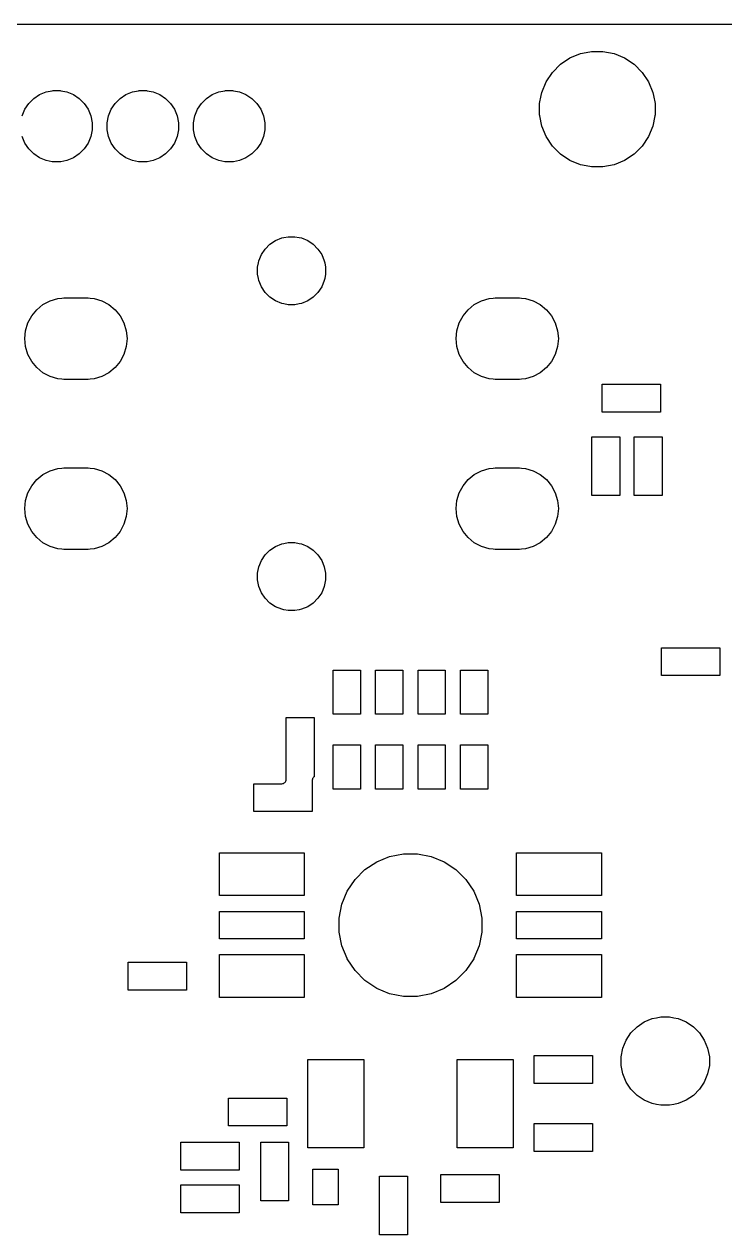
# Model space of a CAD drawing. Extents: x 4.8 to 7.87, y -6.14 to -3.94.
# Drawn here: x 5.635 to 6.447, y -5.339 to -3.937 of the extents above; entities that cross this region are included whole.
import ezdxf

# ---------------------------------------------------------------- set-up
doc = ezdxf.new("R2010")
doc.units = 0
doc.header["$MEASUREMENT"] = 0
doc.layers.add('BLACK', color=7, linetype='CONTINUOUS')

msp = doc.modelspace()

# ---------------------------------------------------------------- linework, layer by layer
at = {"layer": 'BLACK', "linetype": 'CONTINUOUS'}
for p, q in [((4.80315, -3.93701), (7.08661, -3.93701)), ((6.25655, -3.98345), (6.26751, -3.97612)), ((6.26751, -3.97612), (6.27969, -3.97108)), ((6.27969, -3.97108), (6.28616, -3.96979)), ((6.28616, -3.96979), (6.29262, -3.9685)), ((6.29262, -3.9685), (6.3058, -3.9685)), ((6.3058, -3.9685), (6.31227, -3.96979)), ((6.31227, -3.96979), (6.31874, -3.97108)), ((6.31874, -3.97108), (6.33092, -3.97612)), ((6.33092, -3.97612), (6.34188, -3.98345)), ((6.2399, -4.00373), (6.24723, -3.99277)), ((6.24723, -3.99277), (6.25655, -3.98345)), ((6.34188, -3.98345), (6.3512, -3.99277)), ((6.3512, -3.99277), (6.35852, -4.00373)), ((6.23486, -4.01591), (6.2399, -4.00373)), ((6.35852, -4.00373), (6.36357, -4.01591)), ((5.64033, -4.02877), (5.64609, -4.02301)), ((5.64609, -4.02301), (5.65286, -4.01848)), ((5.65286, -4.01848), (5.66038, -4.01537)), ((5.66038, -4.01537), (5.66737, -4.01398)), ((5.66737, -4.01398), (5.66837, -4.01378)), ((5.66837, -4.01378), (5.67651, -4.01378)), ((5.67651, -4.01378), (5.67751, -4.01398)), ((5.67751, -4.01398), (5.6845, -4.01537)), ((5.6845, -4.01537), (5.69202, -4.01848)), ((5.69202, -4.01848), (5.69879, -4.02301)), ((5.69879, -4.02301), (5.70455, -4.02877)), ((5.74033, -4.02877), (5.74609, -4.02301)), ((5.74609, -4.02301), (5.75286, -4.01848)), ((5.75286, -4.01848), (5.76038, -4.01537)), ((5.76038, -4.01537), (5.76737, -4.01398)), ((5.76737, -4.01398), (5.76837, -4.01378)), ((5.76837, -4.01378), (5.77651, -4.01378)), ((5.77651, -4.01378), (5.77751, -4.01398)), ((5.77751, -4.01398), (5.7845, -4.01537)), ((5.7845, -4.01537), (5.79202, -4.01848)), ((5.79202, -4.01848), (5.79879, -4.02301)), ((5.79879, -4.02301), (5.80455, -4.02877)), ((5.84033, -4.02877), (5.84609, -4.02301)), ((5.84609, -4.02301), (5.85286, -4.01848)), ((5.85286, -4.01848), (5.86038, -4.01537)), ((5.86038, -4.01537), (5.86737, -4.01398)), ((5.86737, -4.01398), (5.86837, -4.01378)), ((5.86837, -4.01378), (5.87651, -4.01378)), ((5.87651, -4.01378), (5.87751, -4.01398)), ((5.87751, -4.01398), (5.8845, -4.01537)), ((5.8845, -4.01537), (5.89202, -4.01848)), ((5.89202, -4.01848), (5.89879, -4.02301)), ((5.89879, -4.02301), (5.90455, -4.02877)), ((6.23228, -4.02884), (6.23414, -4.01949)), ((6.23414, -4.01949), (6.23486, -4.01591)), ((6.36357, -4.01591), (6.36428, -4.01949)), ((6.36428, -4.01949), (6.36614, -4.02884)), ((5.63269, -4.04306), (5.63581, -4.03554)), ((5.63581, -4.03554), (5.64033, -4.02877)), ((5.70455, -4.02877), (5.70907, -4.03554)), ((5.70907, -4.03554), (5.71219, -4.04306)), ((5.73269, -4.04306), (5.73581, -4.03554)), ((5.73581, -4.03554), (5.74033, -4.02877)), ((5.80455, -4.02877), (5.80907, -4.03554)), ((5.80907, -4.03554), (5.81219, -4.04306)), ((5.83269, -4.04306), (5.83581, -4.03554)), ((5.83581, -4.03554), (5.84033, -4.02877)), ((5.90455, -4.02877), (5.90907, -4.03554)), ((5.90907, -4.03554), (5.91219, -4.04306)), ((6.23228, -4.04203), (6.23228, -4.02884)), ((6.36614, -4.02884), (6.36614, -4.04203)), ((5.71219, -4.04306), (5.71378, -4.05105)), ((5.71378, -4.05105), (5.71378, -4.05919)), ((5.7311, -4.05105), (5.73269, -4.04306)), ((5.7311, -4.05919), (5.7311, -4.05105)), ((5.81219, -4.04306), (5.81378, -4.05105)), ((5.81378, -4.05105), (5.81378, -4.05919)), ((5.8311, -4.05105), (5.83269, -4.04306)), ((5.8311, -4.05919), (5.8311, -4.05105)), ((5.91219, -4.04306), (5.91378, -4.05105)), ((5.91378, -4.05105), (5.91378, -4.05919)), ((6.23249, -4.04306), (6.23228, -4.04203)), ((6.23486, -4.05496), (6.23249, -4.04306)), ((6.36594, -4.04306), (6.36357, -4.05496)), ((6.36614, -4.04203), (6.36594, -4.04306)), ((5.71378, -4.05919), (5.71219, -4.06718)), ((5.73269, -4.06718), (5.7311, -4.05919)), ((5.81378, -4.05919), (5.81219, -4.06718)), ((5.83269, -4.06718), (5.8311, -4.05919)), ((5.91378, -4.05919), (5.91219, -4.06718)), ((6.2399, -4.06714), (6.23486, -4.05496)), ((6.36357, -4.05496), (6.35852, -4.06714)), ((5.63581, -4.0747), (5.63269, -4.06718)), ((5.64033, -4.08147), (5.63581, -4.0747)), ((5.70907, -4.0747), (5.70455, -4.08147)), ((5.71219, -4.06718), (5.70907, -4.0747)), ((5.73581, -4.0747), (5.73269, -4.06718)), ((5.74033, -4.08147), (5.73581, -4.0747)), ((5.80907, -4.0747), (5.80455, -4.08147)), ((5.81219, -4.06718), (5.80907, -4.0747)), ((5.83581, -4.0747), (5.83269, -4.06718)), ((5.84033, -4.08147), (5.83581, -4.0747)), ((5.90907, -4.0747), (5.90455, -4.08147)), ((5.91219, -4.06718), (5.90907, -4.0747)), ((6.24723, -4.0781), (6.2399, -4.06714)), ((6.25655, -4.08742), (6.24723, -4.0781)), ((6.3512, -4.0781), (6.34188, -4.08742)), ((6.35852, -4.06714), (6.3512, -4.0781)), ((5.64609, -4.08723), (5.64033, -4.08147)), ((5.65286, -4.09175), (5.64609, -4.08723)), ((5.66038, -4.09487), (5.65286, -4.09175)), ((5.69202, -4.09175), (5.6845, -4.09487)), ((5.69879, -4.08723), (5.69202, -4.09175)), ((5.70455, -4.08147), (5.69879, -4.08723)), ((5.74609, -4.08723), (5.74033, -4.08147)), ((5.75286, -4.09175), (5.74609, -4.08723)), ((5.76038, -4.09487), (5.75286, -4.09175)), ((5.79202, -4.09175), (5.7845, -4.09487)), ((5.79879, -4.08723), (5.79202, -4.09175)), ((5.80455, -4.08147), (5.79879, -4.08723)), ((5.84609, -4.08723), (5.84033, -4.08147)), ((5.85286, -4.09175), (5.84609, -4.08723)), ((5.86038, -4.09487), (5.85286, -4.09175)), ((5.89202, -4.09175), (5.8845, -4.09487)), ((5.89879, -4.08723), (5.89202, -4.09175)), ((5.90455, -4.08147), (5.89879, -4.08723)), ((6.26751, -4.09474), (6.25655, -4.08742)), ((6.34188, -4.08742), (6.33092, -4.09474)), ((5.66737, -4.09626), (5.66038, -4.09487)), ((5.66837, -4.09646), (5.66737, -4.09626)), ((5.67651, -4.09646), (5.66837, -4.09646)), ((5.67751, -4.09626), (5.67651, -4.09646)), ((5.6845, -4.09487), (5.67751, -4.09626)), ((5.76737, -4.09626), (5.76038, -4.09487)), ((5.76837, -4.09646), (5.76737, -4.09626)), ((5.77651, -4.09646), (5.76837, -4.09646)), ((5.77751, -4.09626), (5.77651, -4.09646)), ((5.7845, -4.09487), (5.77751, -4.09626)), ((5.86737, -4.09626), (5.86038, -4.09487)), ((5.86837, -4.09646), (5.86737, -4.09626)), ((5.87651, -4.09646), (5.86837, -4.09646)), ((5.87751, -4.09626), (5.87651, -4.09646)), ((5.8845, -4.09487), (5.87751, -4.09626)), ((6.27969, -4.09979), (6.26751, -4.09474)), ((6.28616, -4.10108), (6.27969, -4.09979)), ((6.29262, -4.10236), (6.28616, -4.10108)), ((6.3058, -4.10236), (6.29262, -4.10236)), ((6.31227, -4.10108), (6.3058, -4.10236)), ((6.31874, -4.09979), (6.31227, -4.10108)), ((6.33092, -4.09474), (6.31874, -4.09979)), ((5.9143, -4.19734), (5.91978, -4.19186)), ((5.91978, -4.19186), (5.92623, -4.18755)), ((5.92623, -4.18755), (5.9334, -4.18458)), ((5.9334, -4.18458), (5.93593, -4.18408)), ((5.93593, -4.18408), (5.941, -4.18307)), ((5.941, -4.18307), (5.94876, -4.18307)), ((5.94876, -4.18307), (5.95383, -4.18408)), ((5.95383, -4.18408), (5.95637, -4.18458)), ((5.95637, -4.18458), (5.96353, -4.18755)), ((5.96353, -4.18755), (5.96998, -4.19186)), ((5.96998, -4.19186), (5.97546, -4.19734)), ((5.90702, -4.21096), (5.90999, -4.20379)), ((5.90999, -4.20379), (5.9143, -4.19734)), ((5.97546, -4.19734), (5.97977, -4.20379)), ((5.97977, -4.20379), (5.98274, -4.21096)), ((5.90551, -4.21856), (5.90652, -4.21349)), ((5.90551, -4.22632), (5.90551, -4.21856)), ((5.90652, -4.21349), (5.90702, -4.21096)), ((5.98274, -4.21096), (5.98324, -4.21349)), ((5.98324, -4.21349), (5.98425, -4.21856)), ((5.98425, -4.21856), (5.98425, -4.22632)), ((5.90652, -4.23139), (5.90551, -4.22632)), ((5.90702, -4.23392), (5.90652, -4.23139)), ((5.90999, -4.24109), (5.90702, -4.23392)), ((5.98274, -4.23392), (5.97977, -4.24109)), ((5.98324, -4.23139), (5.98274, -4.23392)), ((5.98425, -4.22632), (5.98324, -4.23139)), ((5.9143, -4.24754), (5.90999, -4.24109)), ((5.91978, -4.25302), (5.9143, -4.24754)), ((5.97546, -4.24754), (5.96998, -4.25302)), ((5.97977, -4.24109), (5.97546, -4.24754)), ((5.6495, -4.26761), (5.6567, -4.26171)), ((5.6567, -4.26171), (5.6649, -4.25732)), ((5.6649, -4.25732), (5.67381, -4.25462)), ((5.6649, -4.25732), (5.6649, -4.25732)), ((5.67381, -4.25462), (5.67844, -4.25416)), ((5.67844, -4.25416), (5.68075, -4.25394)), ((5.68075, -4.25394), (5.70901, -4.25394)), ((5.70901, -4.25394), (5.71133, -4.25416)), ((5.71133, -4.25416), (5.71595, -4.25462)), ((5.71595, -4.25462), (5.72486, -4.25732)), ((5.72486, -4.25732), (5.72486, -4.25732)), ((5.72486, -4.25732), (5.73307, -4.26171)), ((5.73307, -4.26171), (5.74026, -4.26761)), ((5.92623, -4.25733), (5.91978, -4.25302)), ((5.9334, -4.2603), (5.92623, -4.25733)), ((5.93593, -4.2608), (5.9334, -4.2603)), ((5.941, -4.26181), (5.93593, -4.2608)), ((5.94876, -4.26181), (5.941, -4.26181)), ((5.95383, -4.2608), (5.94876, -4.26181)), ((5.95637, -4.2603), (5.95383, -4.2608)), ((5.96353, -4.25733), (5.95637, -4.2603)), ((5.96998, -4.25302), (5.96353, -4.25733)), ((6.1495, -4.26761), (6.1567, -4.26171)), ((6.1567, -4.26171), (6.1649, -4.25732)), ((6.1649, -4.25732), (6.17381, -4.25462)), ((6.1649, -4.25732), (6.1649, -4.25732)), ((6.17381, -4.25462), (6.17844, -4.25416)), ((6.17844, -4.25416), (6.18075, -4.25394)), ((6.18075, -4.25394), (6.20901, -4.25394)), ((6.20901, -4.25394), (6.21133, -4.25416)), ((6.21133, -4.25416), (6.21595, -4.25462)), ((6.21595, -4.25462), (6.22486, -4.25732)), ((6.22486, -4.25732), (6.22486, -4.25732)), ((6.22486, -4.25732), (6.23307, -4.26171)), ((6.23307, -4.26171), (6.24026, -4.26761)), ((5.63921, -4.28301), (5.6436, -4.27481)), ((5.6436, -4.27481), (5.6495, -4.26761)), ((5.74026, -4.26761), (5.74617, -4.27481)), ((5.74617, -4.27481), (5.75055, -4.28301)), ((6.13921, -4.28301), (6.1436, -4.27481)), ((6.1436, -4.27481), (6.1495, -4.26761)), ((6.24026, -4.26761), (6.24617, -4.27481)), ((6.24617, -4.27481), (6.25055, -4.28301)), ((5.63651, -4.29192), (5.63921, -4.28301)), ((5.63921, -4.28301), (5.63921, -4.28301)), ((5.75055, -4.28301), (5.75055, -4.28301)), ((5.75055, -4.28301), (5.75325, -4.29192)), ((6.13651, -4.29192), (6.13921, -4.28301)), ((6.13921, -4.28301), (6.13921, -4.28301)), ((6.25055, -4.28301), (6.25055, -4.28301)), ((6.25055, -4.28301), (6.25325, -4.29192)), ((5.6356, -4.30118), (5.63651, -4.29192)), ((5.63651, -4.31044), (5.6356, -4.30118)), ((5.75325, -4.29192), (5.75417, -4.30118)), ((5.75417, -4.30118), (5.75325, -4.31044)), ((6.1356, -4.30118), (6.13651, -4.29192)), ((6.13651, -4.31044), (6.1356, -4.30118)), ((6.25325, -4.29192), (6.25417, -4.30118)), ((6.25417, -4.30118), (6.25325, -4.31044)), ((5.63921, -4.31935), (5.63651, -4.31044)), ((5.75325, -4.31044), (5.75055, -4.31935)), ((6.13921, -4.31935), (6.13651, -4.31044)), ((6.25325, -4.31044), (6.25055, -4.31935)), ((5.6436, -4.32756), (5.63921, -4.31935)), ((5.63921, -4.31935), (5.63921, -4.31935)), ((5.6495, -4.33475), (5.6436, -4.32756)), ((5.74617, -4.32756), (5.74026, -4.33475)), ((5.75055, -4.31935), (5.74617, -4.32756)), ((5.75055, -4.31935), (5.75055, -4.31935)), ((6.1436, -4.32756), (6.13921, -4.31935)), ((6.13921, -4.31935), (6.13921, -4.31935)), ((6.1495, -4.33475), (6.1436, -4.32756)), ((6.24617, -4.32756), (6.24026, -4.33475)), ((6.25055, -4.31935), (6.24617, -4.32756)), ((6.25055, -4.31935), (6.25055, -4.31935)), ((5.6567, -4.34065), (5.6495, -4.33475)), ((5.6649, -4.34504), (5.6567, -4.34065)), ((5.67381, -4.34774), (5.6649, -4.34504)), ((5.6649, -4.34504), (5.6649, -4.34504)), ((5.72486, -4.34504), (5.71595, -4.34774)), ((5.73307, -4.34065), (5.72486, -4.34504)), ((5.72486, -4.34504), (5.72486, -4.34504)), ((5.74026, -4.33475), (5.73307, -4.34065)), ((6.1567, -4.34065), (6.1495, -4.33475)), ((6.1649, -4.34504), (6.1567, -4.34065)), ((6.17381, -4.34774), (6.1649, -4.34504)), ((6.1649, -4.34504), (6.1649, -4.34504)), ((6.22486, -4.34504), (6.21595, -4.34774)), ((6.23307, -4.34065), (6.22486, -4.34504)), ((6.22486, -4.34504), (6.22486, -4.34504)), ((6.24026, -4.33475), (6.23307, -4.34065)), ((5.67844, -4.3482), (5.67381, -4.34774)), ((5.68075, -4.34843), (5.67844, -4.3482)), ((5.70901, -4.34843), (5.68075, -4.34843)), ((5.71133, -4.3482), (5.70901, -4.34843)), ((5.71595, -4.34774), (5.71133, -4.3482)), ((6.17844, -4.3482), (6.17381, -4.34774)), ((6.18075, -4.34843), (6.17844, -4.3482)), ((6.20901, -4.34843), (6.18075, -4.34843)), ((6.21133, -4.3482), (6.20901, -4.34843)), ((6.21595, -4.34774), (6.21133, -4.3482)), ((6.30472, -4.38622), (6.30472, -4.35394)), ((6.30472, -4.35394), (6.37244, -4.35394)), ((6.37244, -4.35394), (6.37244, -4.38622)), ((6.37244, -4.38622), (6.30472, -4.38622)), ((6.29291, -4.48268), (6.29291, -4.41496)), ((6.29291, -4.41496), (6.3252, -4.41496)), ((6.3252, -4.41496), (6.3252, -4.48268)), ((6.34213, -4.48268), (6.34213, -4.41496)), ((6.34213, -4.41496), (6.37441, -4.41496)), ((6.37441, -4.41496), (6.37441, -4.48268)), ((5.6567, -4.45856), (5.6649, -4.45417)), ((5.6649, -4.45417), (5.67381, -4.45147)), ((5.6649, -4.45417), (5.6649, -4.45417)), ((5.67381, -4.45147), (5.67844, -4.45102)), ((5.67844, -4.45102), (5.68075, -4.45079)), ((5.68075, -4.45079), (5.70901, -4.45079)), ((5.70901, -4.45079), (5.71133, -4.45102)), ((5.71133, -4.45102), (5.71595, -4.45147)), ((5.71595, -4.45147), (5.72486, -4.45417)), ((5.72486, -4.45417), (5.72486, -4.45417)), ((5.72486, -4.45417), (5.73307, -4.45856)), ((6.1567, -4.45856), (6.1649, -4.45417)), ((6.1649, -4.45417), (6.17381, -4.45147)), ((6.1649, -4.45417), (6.1649, -4.45417)), ((6.17381, -4.45147), (6.17844, -4.45102)), ((6.17844, -4.45102), (6.18075, -4.45079)), ((6.18075, -4.45079), (6.20901, -4.45079)), ((6.20901, -4.45079), (6.21133, -4.45102)), ((6.21133, -4.45102), (6.21595, -4.45147)), ((6.21595, -4.45147), (6.22486, -4.45417)), ((6.22486, -4.45417), (6.22486, -4.45417)), ((6.22486, -4.45417), (6.23307, -4.45856)), ((5.63921, -4.47986), (5.6436, -4.47166)), ((5.6436, -4.47166), (5.6495, -4.46446)), ((5.6495, -4.46446), (5.6567, -4.45856)), ((5.73307, -4.45856), (5.74026, -4.46446)), ((5.74026, -4.46446), (5.74617, -4.47166)), ((5.74617, -4.47166), (5.75055, -4.47986)), ((6.13921, -4.47986), (6.1436, -4.47166)), ((6.1436, -4.47166), (6.1495, -4.46446)), ((6.1495, -4.46446), (6.1567, -4.45856)), ((6.23307, -4.45856), (6.24026, -4.46446)), ((6.24026, -4.46446), (6.24617, -4.47166)), ((6.24617, -4.47166), (6.25055, -4.47986)), ((5.63651, -4.48877), (5.63921, -4.47986)), ((5.63921, -4.47986), (5.63921, -4.47986)), ((5.75055, -4.47986), (5.75055, -4.47986)), ((5.75055, -4.47986), (5.75325, -4.48877)), ((6.13651, -4.48877), (6.13921, -4.47986)), ((6.13921, -4.47986), (6.13921, -4.47986)), ((6.25055, -4.47986), (6.25055, -4.47986)), ((6.25055, -4.47986), (6.25325, -4.48877)), ((6.3252, -4.48268), (6.29291, -4.48268)), ((6.37441, -4.48268), (6.34213, -4.48268)), ((5.6356, -4.49803), (5.63651, -4.48877)), ((5.63651, -4.50729), (5.6356, -4.49803)), ((5.75325, -4.48877), (5.75417, -4.49803)), ((5.75417, -4.49803), (5.75325, -4.50729)), ((6.1356, -4.49803), (6.13651, -4.48877)), ((6.13651, -4.50729), (6.1356, -4.49803)), ((6.25325, -4.48877), (6.25417, -4.49803)), ((6.25417, -4.49803), (6.25325, -4.50729)), ((5.63921, -4.5162), (5.63651, -4.50729)), ((5.75325, -4.50729), (5.75055, -4.5162)), ((6.13921, -4.5162), (6.13651, -4.50729)), ((6.25325, -4.50729), (6.25055, -4.5162)), ((5.6436, -4.52441), (5.63921, -4.5162)), ((5.63921, -4.5162), (5.63921, -4.5162)), ((5.6495, -4.5316), (5.6436, -4.52441)), ((5.74617, -4.52441), (5.74026, -4.5316)), ((5.75055, -4.5162), (5.74617, -4.52441)), ((5.75055, -4.5162), (5.75055, -4.5162)), ((6.1436, -4.52441), (6.13921, -4.5162)), ((6.13921, -4.5162), (6.13921, -4.5162)), ((6.1495, -4.5316), (6.1436, -4.52441)), ((6.24617, -4.52441), (6.24026, -4.5316)), ((6.25055, -4.5162), (6.24617, -4.52441)), ((6.25055, -4.5162), (6.25055, -4.5162)), ((5.6567, -4.5375), (5.6495, -4.5316)), ((5.6649, -4.54189), (5.6567, -4.5375)), ((5.67381, -4.54459), (5.6649, -4.54189)), ((5.6649, -4.54189), (5.6649, -4.54189)), ((5.72486, -4.54189), (5.71595, -4.54459)), ((5.73307, -4.5375), (5.72486, -4.54189)), ((5.72486, -4.54189), (5.72486, -4.54189)), ((5.74026, -4.5316), (5.73307, -4.5375)), ((5.91978, -4.54619), (5.92623, -4.54188)), ((5.92623, -4.54188), (5.9334, -4.53891)), ((5.9334, -4.53891), (5.93593, -4.53841)), ((5.93593, -4.53841), (5.941, -4.5374)), ((5.941, -4.5374), (5.94876, -4.5374)), ((5.94876, -4.5374), (5.95383, -4.53841)), ((5.95383, -4.53841), (5.95637, -4.53891)), ((5.95637, -4.53891), (5.96353, -4.54188)), ((5.96353, -4.54188), (5.96998, -4.54619)), ((6.1567, -4.5375), (6.1495, -4.5316)), ((6.1649, -4.54189), (6.1567, -4.5375)), ((6.17381, -4.54459), (6.1649, -4.54189)), ((6.1649, -4.54189), (6.1649, -4.54189)), ((6.22486, -4.54189), (6.21595, -4.54459)), ((6.23307, -4.5375), (6.22486, -4.54189)), ((6.22486, -4.54189), (6.22486, -4.54189)), ((6.24026, -4.5316), (6.23307, -4.5375)), ((5.67844, -4.54505), (5.67381, -4.54459)), ((5.68075, -4.54528), (5.67844, -4.54505)), ((5.70901, -4.54528), (5.68075, -4.54528)), ((5.71133, -4.54505), (5.70901, -4.54528)), ((5.71595, -4.54459), (5.71133, -4.54505)), ((5.90999, -4.55812), (5.9143, -4.55167)), ((5.9143, -4.55167), (5.91978, -4.54619)), ((5.96998, -4.54619), (5.97546, -4.55167)), ((5.97546, -4.55167), (5.97977, -4.55812)), ((6.17844, -4.54505), (6.17381, -4.54459)), ((6.18075, -4.54528), (6.17844, -4.54505)), ((6.20901, -4.54528), (6.18075, -4.54528)), ((6.21133, -4.54505), (6.20901, -4.54528)), ((6.21595, -4.54459), (6.21133, -4.54505)), ((5.90551, -4.57289), (5.90702, -4.56529)), ((5.90702, -4.56529), (5.90999, -4.55812)), ((5.97977, -4.55812), (5.98274, -4.56529)), ((5.98274, -4.56529), (5.98425, -4.57289)), ((5.90551, -4.58065), (5.90551, -4.57289)), ((5.90702, -4.58826), (5.90551, -4.58065)), ((5.98425, -4.58065), (5.98274, -4.58826)), ((5.98425, -4.57289), (5.98425, -4.58065)), ((5.90999, -4.59542), (5.90702, -4.58826)), ((5.9143, -4.60187), (5.90999, -4.59542)), ((5.97977, -4.59542), (5.97546, -4.60187)), ((5.98274, -4.58826), (5.97977, -4.59542)), ((5.91978, -4.60735), (5.9143, -4.60187)), ((5.92623, -4.61166), (5.91978, -4.60735)), ((5.9334, -4.61463), (5.92623, -4.61166)), ((5.96353, -4.61166), (5.95637, -4.61463)), ((5.96998, -4.60735), (5.96353, -4.61166)), ((5.97546, -4.60187), (5.96998, -4.60735)), ((5.93593, -4.61513), (5.9334, -4.61463)), ((5.941, -4.61614), (5.93593, -4.61513)), ((5.94876, -4.61614), (5.941, -4.61614)), ((5.95383, -4.61513), (5.94876, -4.61614)), ((5.95637, -4.61463), (5.95383, -4.61513)), ((6.37362, -4.69134), (6.37362, -4.65906)), ((6.37362, -4.65906), (6.44134, -4.65906)), ((6.44134, -4.65906), (6.44134, -4.69134)), ((5.99311, -4.73622), (5.99311, -4.68504)), ((5.99311, -4.68504), (6.02461, -4.68504)), ((6.02461, -4.68504), (6.02461, -4.73622)), ((6.04232, -4.73622), (6.04232, -4.68504)), ((6.04232, -4.68504), (6.07382, -4.68504)), ((6.07382, -4.68504), (6.07382, -4.73622)), ((6.09154, -4.73622), (6.09154, -4.68504)), ((6.09154, -4.68504), (6.12303, -4.68504)), ((6.12303, -4.68504), (6.12303, -4.73622)), ((6.14075, -4.73622), (6.14075, -4.68504)), ((6.14075, -4.68504), (6.17224, -4.68504)), ((6.17224, -4.68504), (6.17224, -4.73622)), ((6.44134, -4.69134), (6.37362, -4.69134)), ((6.02461, -4.73622), (5.99311, -4.73622)), ((6.07382, -4.73622), (6.04232, -4.73622)), ((6.12303, -4.73622), (6.09154, -4.73622)), ((6.17224, -4.73622), (6.14075, -4.73622)), ((5.93858, -4.81161), (5.93858, -4.73976)), ((5.93858, -4.73976), (5.97087, -4.73976)), ((5.97087, -4.73976), (5.97087, -4.80849)), ((5.99311, -4.82283), (5.99311, -4.77165)), ((5.99311, -4.77165), (6.02461, -4.77165)), ((6.02461, -4.77165), (6.02461, -4.82283)), ((6.04232, -4.82283), (6.04232, -4.77165)), ((6.04232, -4.77165), (6.07382, -4.77165)), ((6.07382, -4.77165), (6.07382, -4.82283)), ((6.09154, -4.82283), (6.09154, -4.77165)), ((6.09154, -4.77165), (6.12303, -4.77165)), ((6.12303, -4.77165), (6.12303, -4.82283)), ((6.14075, -4.82283), (6.14075, -4.77165)), ((6.14075, -4.77165), (6.17224, -4.77165)), ((6.17224, -4.77165), (6.17224, -4.82283)), ((5.97087, -4.80849), (5.97034, -4.80892)), ((5.90118, -4.84882), (5.90118, -4.81654)), ((5.90118, -4.81654), (5.93366, -4.81654)), ((5.93366, -4.81654), (5.93462, -4.81644)), ((5.93462, -4.81644), (5.93554, -4.81616)), ((5.93554, -4.81616), (5.9364, -4.81571)), ((5.9364, -4.81571), (5.93714, -4.81509)), ((5.93714, -4.81509), (5.93775, -4.81435)), ((5.93775, -4.81435), (5.93821, -4.8135)), ((5.93821, -4.8135), (5.93849, -4.81257)), ((5.93849, -4.81257), (5.93858, -4.81161)), ((5.96899, -4.81144), (5.9689, -4.8124)), ((5.9689, -4.8124), (5.9689, -4.84882)), ((5.96927, -4.81052), (5.96899, -4.81144)), ((5.96973, -4.80967), (5.96927, -4.81052)), ((5.97034, -4.80892), (5.96973, -4.80967)), ((6.02461, -4.82283), (5.99311, -4.82283)), ((6.07382, -4.82283), (6.04232, -4.82283)), ((6.12303, -4.82283), (6.09154, -4.82283)), ((6.17224, -4.82283), (6.14075, -4.82283)), ((5.9689, -4.84882), (5.90118, -4.84882)), ((5.86122, -4.94606), (5.86122, -4.89646)), ((5.86122, -4.89646), (5.95965, -4.89646)), ((5.95965, -4.89646), (5.95965, -4.94606)), ((6.04351, -4.90705), (6.05856, -4.90081)), ((6.05856, -4.90081), (6.07453, -4.89764)), ((6.07453, -4.89764), (6.09082, -4.89764)), ((6.09082, -4.89764), (6.10679, -4.90081)), ((6.10679, -4.90081), (6.12184, -4.90705)), ((6.20571, -4.94606), (6.20571, -4.89646)), ((6.20571, -4.89646), (6.30413, -4.89646)), ((6.30413, -4.89646), (6.30413, -4.94606)), ((6.01846, -4.92761), (6.02997, -4.9161)), ((6.02997, -4.9161), (6.04351, -4.90705)), ((6.04351, -4.90705), (6.04351, -4.90705)), ((6.12184, -4.90705), (6.12184, -4.90705)), ((6.12184, -4.90705), (6.13538, -4.9161)), ((6.13538, -4.9161), (6.1469, -4.92761)), ((6.00941, -4.94115), (6.01846, -4.92761)), ((6.1469, -4.92761), (6.15594, -4.94115)), ((5.95965, -4.94606), (5.86122, -4.94606)), ((6.00318, -4.9562), (6.00941, -4.94115)), ((6.00941, -4.94115), (6.00941, -4.94115)), ((6.15594, -4.94115), (6.15594, -4.94115)), ((6.15594, -4.94115), (6.16218, -4.9562)), ((6.30413, -4.94606), (6.20571, -4.94606)), ((6, -4.97217), (6.00318, -4.9562)), ((6.16218, -4.9562), (6.16535, -4.97217)), ((5.86122, -4.99606), (5.86122, -4.96457)), ((5.86122, -4.96457), (5.95965, -4.96457)), ((5.95965, -4.96457), (5.95965, -4.99606)), ((6, -4.98846), (6, -4.97217)), ((6.16535, -4.97217), (6.16535, -4.98846)), ((6.20571, -4.99606), (6.20571, -4.96457)), ((6.20571, -4.96457), (6.30413, -4.96457)), ((6.30413, -4.96457), (6.30413, -4.99606)), ((6.00318, -5.00443), (6, -4.98846)), ((6.16535, -4.98846), (6.16218, -5.00443)), ((5.95965, -4.99606), (5.86122, -4.99606)), ((6.00922, -5.01903), (6.00318, -5.00443)), ((6.16218, -5.00443), (6.15613, -5.01903)), ((6.30413, -4.99606), (6.20571, -4.99606)), ((5.86122, -5.06417), (5.86122, -5.01457)), ((5.86122, -5.01457), (5.95965, -5.01457)), ((5.95965, -5.01457), (5.95965, -5.06417)), ((6.00941, -5.01948), (6.00922, -5.01903)), ((6.15613, -5.01903), (6.15594, -5.01948)), ((6.20571, -5.06417), (6.20571, -5.01457)), ((6.20571, -5.01457), (6.30413, -5.01457)), ((6.30413, -5.01457), (6.30413, -5.06417)), ((5.75551, -5.05551), (5.75551, -5.02323)), ((5.75551, -5.02323), (5.82323, -5.02323)), ((5.82323, -5.02323), (5.82323, -5.05551)), ((6.01846, -5.03302), (6.00941, -5.01948)), ((6.02997, -5.04453), (6.01846, -5.03302)), ((6.1469, -5.03302), (6.13538, -5.04453)), ((6.15594, -5.01948), (6.1469, -5.03302)), ((6.04351, -5.05358), (6.02997, -5.04453)), ((6.13538, -5.04453), (6.12184, -5.05358)), ((5.82323, -5.05551), (5.75551, -5.05551)), ((6.05856, -5.05981), (6.04351, -5.05358)), ((6.04351, -5.05358), (6.04351, -5.05358)), ((6.04351, -5.05358), (6.04351, -5.05358)), ((6.07453, -5.06299), (6.05856, -5.05981)), ((6.10679, -5.05981), (6.09082, -5.06299)), ((6.12184, -5.05358), (6.10679, -5.05981)), ((6.12184, -5.05358), (6.12184, -5.05358)), ((6.12184, -5.05358), (6.12184, -5.05358)), ((5.95965, -5.06417), (5.86122, -5.06417)), ((6.09082, -5.06299), (6.07453, -5.06299)), ((6.30413, -5.06417), (6.20571, -5.06417)), ((6.35371, -5.09244), (6.36302, -5.08858)), ((6.36302, -5.08858), (6.36797, -5.0876)), ((6.36797, -5.0876), (6.37291, -5.08661)), ((6.37291, -5.08661), (6.38299, -5.08661)), ((6.38299, -5.08661), (6.38794, -5.0876)), ((6.38794, -5.0876), (6.39288, -5.08858)), ((6.39288, -5.08858), (6.4022, -5.09244)), ((6.3382, -5.10517), (6.34533, -5.09804)), ((6.34533, -5.09804), (6.35371, -5.09244)), ((6.4022, -5.09244), (6.41058, -5.09804)), ((6.41058, -5.09804), (6.41771, -5.10517)), ((6.32874, -5.12287), (6.3326, -5.11355)), ((6.3326, -5.11355), (6.3382, -5.10517)), ((6.41771, -5.10517), (6.42331, -5.11355)), ((6.42331, -5.11355), (6.42717, -5.12287)), ((6.32677, -5.13275), (6.32874, -5.12287)), ((6.42717, -5.12287), (6.42913, -5.13275)), ((5.96358, -5.23819), (5.96358, -5.13583)), ((5.96358, -5.13583), (6.02854, -5.13583)), ((6.02854, -5.13583), (6.02854, -5.23819)), ((6.13681, -5.23819), (6.13681, -5.13583)), ((6.13681, -5.13583), (6.20177, -5.13583)), ((6.20177, -5.13583), (6.20177, -5.23819)), ((6.22598, -5.16378), (6.22598, -5.1315)), ((6.22598, -5.1315), (6.2937, -5.1315)), ((6.2937, -5.1315), (6.2937, -5.16378)), ((6.32677, -5.14284), (6.32677, -5.13275)), ((6.32874, -5.15272), (6.32677, -5.14284)), ((6.42913, -5.14284), (6.42717, -5.15272)), ((6.42913, -5.13275), (6.42913, -5.14284)), ((6.3326, -5.16204), (6.32874, -5.15272)), ((6.42717, -5.15272), (6.42331, -5.16204)), ((6.2937, -5.16378), (6.22598, -5.16378)), ((6.3382, -5.17042), (6.3326, -5.16204)), ((6.34533, -5.17755), (6.3382, -5.17042)), ((6.41771, -5.17042), (6.41058, -5.17755)), ((6.42331, -5.16204), (6.41771, -5.17042)), ((5.87165, -5.21299), (5.87165, -5.18071)), ((5.87165, -5.18071), (5.93937, -5.18071)), ((5.93937, -5.18071), (5.93937, -5.21299)), ((6.35371, -5.18315), (6.34533, -5.17755)), ((6.36302, -5.18701), (6.35371, -5.18315)), ((6.36797, -5.18799), (6.36302, -5.18701)), ((6.39288, -5.18701), (6.38794, -5.18799)), ((6.4022, -5.18315), (6.39288, -5.18701)), ((6.41058, -5.17755), (6.4022, -5.18315)), ((6.37291, -5.18898), (6.36797, -5.18799)), ((6.38299, -5.18898), (6.37291, -5.18898)), ((6.38794, -5.18799), (6.38299, -5.18898)), ((5.93937, -5.21299), (5.87165, -5.21299)), ((6.22598, -5.24252), (6.22598, -5.21024)), ((6.22598, -5.21024), (6.2937, -5.21024)), ((6.2937, -5.21024), (6.2937, -5.24252)), ((5.81654, -5.26417), (5.81654, -5.23189)), ((5.81654, -5.23189), (5.88425, -5.23189)), ((5.88425, -5.23189), (5.88425, -5.26417)), ((5.90906, -5.29961), (5.90906, -5.23189)), ((5.90906, -5.23189), (5.94134, -5.23189)), ((5.94134, -5.23189), (5.94134, -5.29961)), ((6.02854, -5.23819), (5.96358, -5.23819)), ((6.20177, -5.23819), (6.13681, -5.23819)), ((6.2937, -5.24252), (6.22598, -5.24252)), ((5.88425, -5.26417), (5.81654, -5.26417)), ((5.96949, -5.30413), (5.96949, -5.2628)), ((5.96949, -5.2628), (5.99902, -5.2628)), ((5.99902, -5.2628), (5.99902, -5.30413)), ((6.04685, -5.33898), (6.04685, -5.27126)), ((6.04685, -5.27126), (6.07913, -5.27126)), ((6.07913, -5.27126), (6.07913, -5.33898)), ((6.11772, -5.30157), (6.11772, -5.26929)), ((6.11772, -5.26929), (6.18543, -5.26929)), ((6.18543, -5.26929), (6.18543, -5.30157)), ((5.81654, -5.31339), (5.81654, -5.2811)), ((5.81654, -5.2811), (5.88425, -5.2811)), ((5.88425, -5.2811), (5.88425, -5.31339)), ((5.88425, -5.31339), (5.81654, -5.31339)), ((5.94134, -5.29961), (5.90906, -5.29961)), ((5.99902, -5.30413), (5.96949, -5.30413)), ((6.18543, -5.30157), (6.11772, -5.30157)), ((6.07913, -5.33898), (6.04685, -5.33898))]:
    msp.add_line(p, q, dxfattribs=at)

doc.saveas('drawing.dxf')
